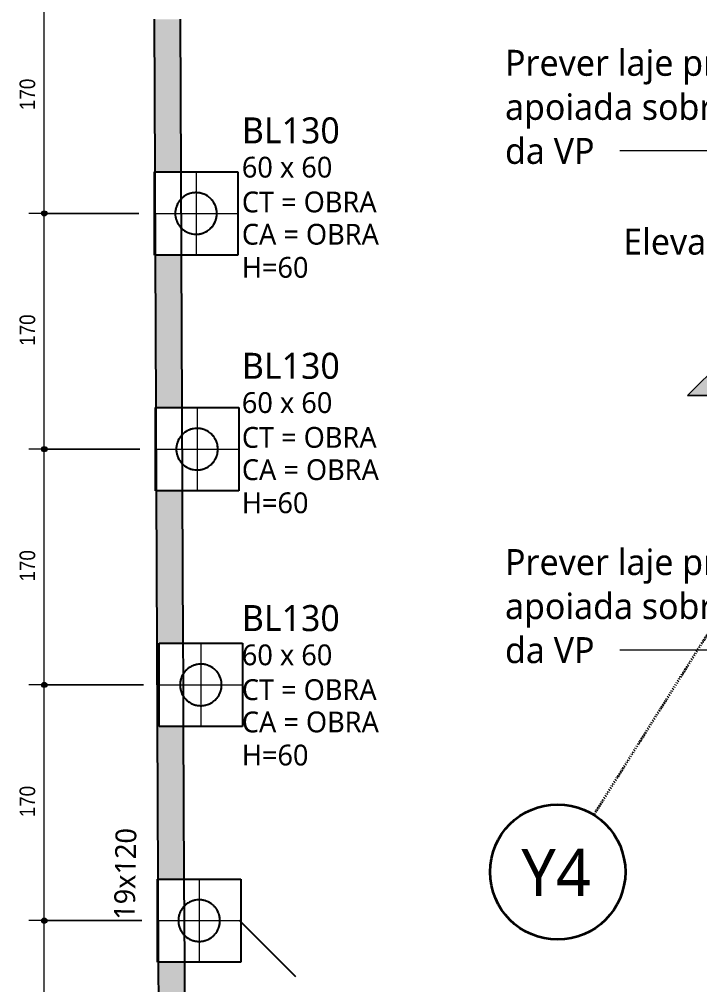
# Model space of a CAD drawing. Extents: x -2131 to 52870, y -3196 to 88043.
# Drawn here: x 41651 to 42141, y -130 to 566 of the extents above; entities that cross this region are included whole.
import ezdxf

# ---------------------------------------------------------------- set-up
doc = ezdxf.new("R2010")
doc.units = 0
for name, pattern in [('Dash dot', [1.5875, 0.635, -0.47625, 0, -0.47625]), ('Hidden', [0.714375, 0.47625, -0.238125]), ('Traço', [0.635, 0.3175, -0.3175])]:
    doc.linetypes.add(name, pattern=pattern)
for name, color, linetype, lineweight in [('A-ANNO-DIMS', 7, 'Continuous', 9), ('A-ANNO-DIMS-75', 7, 'Continuous', 9), ('A-DETL-THIN', 7, 'Continuous', 25), ('G-ANNO-SYMB', 7, 'Continuous', 9), ('G-ANNO-TEXT', 7, 'Continuous', 9), ('S-BEAM', 7, 'Continuous', 25), ('S-BEAM-HDLN', 7, 'Traço', 25), ('S-FNDN', 7, 'Continuous', 25), ('S-FNDN-HDLN', 7, 'Traço', 18), ('S-FNDN-IDEN', 7, 'Continuous', 9), ('S-GRID', 7, 'Continuous', 9), ('S-GRID-IDEN', 7, 'Continuous', 9)]:
    doc.layers.add(name, color=color, linetype=linetype, lineweight=lineweight)
doc.styles.add('Fira Sans_3', font='', dxfattribs={"width": 0.9, "height": 11.25})
doc.styles.add('Gadugi', font='gadugi.ttf', dxfattribs={"height": 15})
doc.styles.add('Gadugi_7', font='gadugi.ttf', dxfattribs={"height": 0.2})
doc.styles.add('Gadugi_8', font='gadugi.ttf', dxfattribs={"height": 18.75})
doc.styles.add('Gadugi_9', font='gadugi.ttf', dxfattribs={"height": 33.75})
doc.styles.get('Fira Sans_3').set_extended_font_data('Fira Sans')
doc.dimstyles.new('PED_1_5mm_ESQ_7', dxfattribs={"dimscale": 30.48, "dimtxt": 15.344768, "dimasz": 0.492126, "dimexe": 0.369094, "dimexo": 0.369094, "dimgap": 0.073819, "dimtad": 1, "dimdec": 1, "dimrnd": 0.5, "dimdsep": 46, "dimtxsty": 'Fira Sans_3', "dimblk1": 'DOTSMALL', "dimblk2": 'DOTSMALL', "dimsah": 1, "dimcen": 0.09, "dimdle": 0.369094, "dimazin": 0, "dimtfac": 1, "dimtdec": 4, "dimtix": 1, "dimtmove": 0, "dimatfit": 3, "dimfxl": 1, "dimtvp": 1, "dimtolj": 1, "dimtzin": 0, "dimarcsym": 2})

# ---------------------------------------------------------------- blocks, each defined once
blk = doc.blocks.new('PED_BLRET-1EST_R01_2019_muro_ - 60x60x60-3843966-PL C 001 - FORMA DO TÉRREO')
at = {"layer": 'S-FNDN', "linetype": 'Hidden', "lineweight": 18}
for p, q in [((0, 30), (0, -30)), ((-30, 0), (30, 0))]:
    blk.add_line(p, q, dxfattribs=at)
at = {"layer": 'S-FNDN-HDLN'}
blk.add_circle((0, 0), 15, dxfattribs=at)
blk = doc.blocks.new('Corte - M_Cabeça do corte - Preenchida-2060824-PL C 001 - FORMA DO TÉRREO')
at = {"layer": 'G-ANNO-SYMB'}
h = blk.add_hatch(color=256, dxfattribs=at)
edge = h.paths.add_edge_path(flags=0)
edge.add_line((-0.6, 0.8485), (-0.6, 0.6))
edge.add_arc((-0.6, 0), 0.6, 90, 135)
edge.add_line((-1.0243, 0.4243), (-0.6, 0.8485))
h = blk.add_hatch(color=256, dxfattribs=at)
edge = h.paths.add_edge_path(flags=0)
edge.add_line((-0.6, 0.8485), (-0.1757, 0.4243))
edge.add_arc((-0.6, 0), 0.6, 45, 90)
edge.add_line((-0.6, 0.6), (-0.6, 0.8485))
h = blk.add_hatch(color=256, dxfattribs=at)
edge = h.paths.add_edge_path(flags=0)
edge.add_line((-1.4485, 0), (-1.0243, 0.4243))
edge.add_arc((-0.6, 0), 0.6, 135, 180)
edge.add_line((-1.2, 0), (-1.4485, 0))
h = blk.add_hatch(color=256, dxfattribs=at)
edge = h.paths.add_edge_path(flags=0)
edge.add_line((0.2485, 0), (0, 0))
edge.add_arc((-0.6, 0), 0.6, 360, 405)
edge.add_line((-0.1757, 0.4243), (0.2485, 0))
for p, q in [((-0.6, 0.8485), (-1.4485, 0)), ((-0.6, 0.8485), (-1.0243, 0.4243)), ((-0.6, 0.8485), (0.2485, 0)), ((-0.6, 0.6), (-0.6, 0.8485)), ((-0.6, 0.8485), (-0.6, 0.6)), ((-0.1757, 0.4243), (-0.6, 0.8485)), ((-1.0243, 0.4243), (-1.4485, 0)), ((0.2485, 0), (-0.1757, 0.4243)), ((-1.4485, 0), (-1.2, 0)), ((0, 0), (0.2485, 0)), ((-1.2, 0), (-1.4485, 0)), ((0, 0), (0.2485, 0))]:
    blk.add_line(p, q, dxfattribs=at)
for start, end in [(360, 180), (90, 135), (45, 90), (135, 180), (360, 45), (180, 360)]:
    blk.add_arc((-0.6, 0), 0.6, start, end, dxfattribs=at)
blk = doc.blocks.new('Eixo - Y4-2173033-PL C 001 - FORMA DO TÉRREO')
at = {"layer": 'S-GRID-IDEN', "color": 32, "lineweight": 35, "true_color": 0xe46c0a}
blk.add_circle((0, 0), 0.65, dxfattribs=at)
blk = doc.blocks.new('DIMBLOCK569-PL C 001 - FORMA DO TÉRREO')
at = {"layer": 'A-ANNO-DIMS-75', "transparency": 16777216}
h = blk.add_hatch(color=256, dxfattribs=at)
edge = h.paths.add_edge_path(flags=0)
edge.add_arc((41668.59, -84.23), 1.88, 0, 360)
h = blk.add_hatch(color=256, dxfattribs=at)
edge = h.paths.add_edge_path(flags=0)
edge.add_arc((41668.59, -254.22), 1.88, 0, 360)
for p, q in [((41738.92, -84.23), (41657.34, -84.23)), ((41668.59, -254.22), (41668.59, -84.23)), ((41668.59, -84.23), (41738.92, -84.23)), ((41739.66, -254.22), (41657.34, -254.22)), ((41668.59, -254.22), (41739.66, -254.22))]:
    blk.add_line(p, q, dxfattribs=at)
for centre in [(41668.59, -84.23), (41668.59, -254.22)]:
    blk.add_circle(centre, 1.88, dxfattribs=at)
at = {"layer": 'A-ANNO-DIMS-75', "color": 0, "transparency": 16777216, "insert": (41650.76, -179.65), "char_height": 11.25, "width": 25.0238, "attachment_point": 1, "rotation": 90, "line_spacing_factor": 1.049215, "style": 'Fira Sans_3'}
blk.add_mtext('170', dxfattribs=at)
blk = doc.blocks.new('_DotSmall')
at = {"color": 0, "linetype": 'ByBlock', "const_width": 0.5}
blk.add_lwpolyline([(-0.0625, 0, 1), (0.0625, 0, 1)], format="xyb", close=True, dxfattribs=at)
blk = doc.blocks.new('DIMBLOCK570-PL C 001 - FORMA DO TÉRREO')
at = {"layer": 'A-ANNO-DIMS-75', "transparency": 16777216}
h = blk.add_hatch(color=256, dxfattribs=at)
edge = h.paths.add_edge_path(flags=0)
edge.add_arc((41668.59, 85.76), 1.88, 0, 360)
h = blk.add_hatch(color=256, dxfattribs=at)
edge = h.paths.add_edge_path(flags=0)
edge.add_arc((41668.59, -84.23), 1.88, 0, 360)
for p, q in [((41740.12, 85.76), (41657.34, 85.76)), ((41668.59, -84.23), (41668.59, 85.76)), ((41668.59, 85.76), (41740.12, 85.76)), ((41738.92, -84.23), (41657.34, -84.23)), ((41668.59, -84.23), (41738.92, -84.23))]:
    blk.add_line(p, q, dxfattribs=at)
for centre in [(41668.59, 85.76), (41668.59, -84.23)]:
    blk.add_circle(centre, 1.88, dxfattribs=at)
at = {"layer": 'A-ANNO-DIMS-75', "color": 0, "transparency": 16777216, "insert": (41650.76, -9.66), "char_height": 11.25, "width": 25.0238, "attachment_point": 1, "rotation": 90, "line_spacing_factor": 1.049215, "style": 'Fira Sans_3'}
blk.add_mtext('170', dxfattribs=at)
blk = doc.blocks.new('DIMBLOCK571-PL C 001 - FORMA DO TÉRREO')
at = {"layer": 'A-ANNO-DIMS-75', "transparency": 16777216}
h = blk.add_hatch(color=256, dxfattribs=at)
edge = h.paths.add_edge_path(flags=0)
edge.add_arc((41668.59, 255.74), 1.88, 0, 360)
h = blk.add_hatch(color=256, dxfattribs=at)
edge = h.paths.add_edge_path(flags=0)
edge.add_arc((41668.59, 85.76), 1.88, 0, 360)
for p, q in [((41737.43, 255.74), (41657.34, 255.74)), ((41668.59, 85.76), (41668.59, 255.74)), ((41668.59, 255.74), (41737.43, 255.74)), ((41740.12, 85.76), (41657.34, 85.76)), ((41668.59, 85.76), (41740.12, 85.76))]:
    blk.add_line(p, q, dxfattribs=at)
for centre in [(41668.59, 255.74), (41668.59, 85.76)]:
    blk.add_circle(centre, 1.88, dxfattribs=at)
at = {"layer": 'A-ANNO-DIMS-75', "color": 0, "transparency": 16777216, "insert": (41650.76, 160.33), "char_height": 11.25, "width": 25.0238, "attachment_point": 1, "rotation": 90, "line_spacing_factor": 1.049215, "style": 'Fira Sans_3'}
blk.add_mtext('170', dxfattribs=at)
blk = doc.blocks.new('DIMBLOCK572-PL C 001 - FORMA DO TÉRREO')
at = {"layer": 'A-ANNO-DIMS-75', "transparency": 16777216}
h = blk.add_hatch(color=256, dxfattribs=at)
edge = h.paths.add_edge_path(flags=0)
edge.add_arc((41668.59, 425.73), 1.88, 0, 360)
h = blk.add_hatch(color=256, dxfattribs=at)
edge = h.paths.add_edge_path(flags=0)
edge.add_arc((41668.59, 255.74), 1.88, 0, 360)
for p, q in [((41736.68, 425.73), (41657.34, 425.73)), ((41668.59, 255.74), (41668.59, 425.73)), ((41668.59, 425.73), (41736.68, 425.73)), ((41737.43, 255.74), (41657.34, 255.74)), ((41668.59, 255.74), (41737.43, 255.74))]:
    blk.add_line(p, q, dxfattribs=at)
for centre in [(41668.59, 425.73), (41668.59, 255.74)]:
    blk.add_circle(centre, 1.88, dxfattribs=at)
at = {"layer": 'A-ANNO-DIMS-75', "color": 0, "transparency": 16777216, "insert": (41650.76, 330.31), "char_height": 11.25, "width": 25.0238, "attachment_point": 1, "rotation": 90, "line_spacing_factor": 1.049215, "style": 'Fira Sans_3'}
blk.add_mtext('170', dxfattribs=at)
blk = doc.blocks.new('DIMBLOCK573-PL C 001 - FORMA DO TÉRREO')
at = {"layer": 'A-ANNO-DIMS-75', "transparency": 16777216}
h = blk.add_hatch(color=256, dxfattribs=at)
edge = h.paths.add_edge_path(flags=0)
edge.add_arc((41668.59, 595.72), 1.88, 0, 360)
h = blk.add_hatch(color=256, dxfattribs=at)
edge = h.paths.add_edge_path(flags=0)
edge.add_arc((41668.59, 425.73), 1.88, 0, 360)
for p, q in [((41735.93, 595.72), (41657.34, 595.72)), ((41668.59, 425.73), (41668.59, 595.72)), ((41668.59, 595.72), (41735.93, 595.72)), ((41736.68, 425.73), (41657.34, 425.73)), ((41668.59, 425.73), (41736.68, 425.73))]:
    blk.add_line(p, q, dxfattribs=at)
for centre in [(41668.59, 595.72), (41668.59, 425.73)]:
    blk.add_circle(centre, 1.88, dxfattribs=at)
at = {"layer": 'A-ANNO-DIMS-75', "color": 0, "transparency": 16777216, "insert": (41650.76, 500.3), "char_height": 11.25, "width": 25.0238, "attachment_point": 1, "rotation": 90, "line_spacing_factor": 1.049215, "style": 'Fira Sans_3'}
blk.add_mtext('170', dxfattribs=at)
blk = doc.blocks.new('PED_TAG_BLOCO - BLOCO-3844252-PL C 001 - FORMA DO TÉRREO')
at = {"layer": 'S-FNDN-IDEN', "char_height": 0.2, "attachment_point": 1, "style": 'Gadugi_7'}
for s, insert, width in [('CT = OBRA', (-0.9768, -0.9984), 1.715611), ('CA = OBRA', (-0.9768, -1.3088), 1.755696)]:
    blk.add_mtext(s, dxfattribs=dict(at, insert=insert, width=width))

msp = doc.modelspace()

# ---------------------------------------------------------------- hatches: boundary and pattern name
at = {"layer": 'S-BEAM', "true_color": 0x800080}
for points in [[(41748.237, 455.73), (41767.237, 455.73), (41766.755, 565.717), (41747.755, 565.717), (41747.93, 525.72)], [(41767.982, 285.743), (41767.5, 395.73), (41748.5, 395.73), (41748.982, 285.743)], [(41750.473, -54.231), (41769.473, -54.231), (41768.991, 55.76), (41751.372, 55.76), (41751.372, 115.76), (41768.728, 115.76), (41768.246, 225.743), (41749.245, 225.743), (41750.166, 15.72)], [(41751.218, -224.218), (41770.219, -224.218), (41769.736, -114.231), (41750.736, -114.231), (41750.912, -154.28)]]:
    msp.add_hatch(color=216, dxfattribs=at).paths.add_polyline_path(points, flags=0)

# ---------------------------------------------------------------- linework, layer by layer
at = {"layer": 'A-DETL-THIN'}
msp.add_line((41849.783, -124.749), (41809.265, -84.231), dxfattribs=at)
at = {"layer": 'G-ANNO-TEXT'}
for p, q in [((42299.089, 470.84), (42083.283, 470.84)), ((42299.089, 110.84), (42083.283, 110.84))]:
    msp.add_line(p, q, dxfattribs=at)
at = {"layer": 'S-BEAM'}
for p, q in [((41747.755, 565.717), (41748.237, 455.73)), ((41767.237, 455.73), (41766.755, 565.717)), ((41748.5, 395.73), (41748.982, 285.743)), ((41767.982, 285.743), (41767.5, 395.73)), ((41749.245, 225.743), (41750.473, -54.231)), ((41768.728, 115.76), (41768.246, 225.743)), ((41769.473, -54.231), (41768.991, 55.76)), ((41750.736, -114.231), (41751.218, -224.218)), ((41770.219, -224.218), (41769.736, -114.231))]:
    msp.add_line(p, q, dxfattribs=at)
at = {"layer": 'S-BEAM-HDLN', "linetype": 'Continuous'}
for p, q in [((41748.237, 455.73), (41748.5, 395.73)), ((41767.5, 395.73), (41767.237, 455.73)), ((41748.982, 285.743), (41749.245, 225.743)), ((41768.246, 225.743), (41767.982, 285.743)), ((41768.825, 93.695), (41768.728, 115.76)), ((41768.895, 77.741), (41768.825, 93.678)), ((41768.991, 55.76), (41768.895, 77.723)), ((41750.473, -54.231), (41750.736, -114.231)), ((41769.736, -114.231), (41769.473, -54.231))]:
    msp.add_line(p, q, dxfattribs=at)
at = {"layer": 'S-FNDN'}
for p, q in [((41747.93, 395.73), (41747.93, 455.73)), ((41747.93, 455.73), (41807.93, 455.73)), ((41807.93, 455.73), (41807.93, 395.73)), ((41807.93, 395.73), (41747.93, 395.73)), ((41748.675, 225.743), (41748.675, 285.743)), ((41748.675, 285.743), (41808.675, 285.743)), ((41808.675, 285.743), (41808.675, 225.743)), ((41808.675, 225.743), (41748.675, 225.743)), ((41751.372, 55.76), (41751.372, 115.76)), ((41751.372, 115.76), (41811.372, 115.76)), ((41811.372, 115.76), (41811.372, 55.76)), ((41811.372, 55.76), (41751.372, 55.76)), ((41750.166, -114.231), (41750.166, -54.231)), ((41750.166, -54.231), (41810.166, -54.231)), ((41810.166, -54.231), (41810.166, -114.231)), ((41810.166, -114.231), (41750.166, -114.231))]:
    msp.add_line(p, q, dxfattribs=at)
for centre, start, end in [((41777.93, 425.73), 121.016297, 126.018631), ((41777.93, 425.73), 117.48585, 124.885927), ((41777.93, 425.73), 117.179599, 118.983703), ((41777.93, 425.73), 108.450788, 117.291754), ((41777.93, 425.73), 103.913726, 110.141308), ((41777.93, 425.73), 100.706521, 108.020047), ((41777.93, 425.73), 101.433224, 103.755831), ((41777.93, 425.73), 91.621604, 100.52478), ((41777.93, 425.73), 87.737574, 94.335173), ((41777.93, 425.73), 83.929642, 91.112734), ((41777.93, 425.73), 85.664827, 87.551494), ((41777.93, 425.73), 74.757938, 83.758746), ((41777.93, 425.73), 71.521963, 78.566776), ((41777.93, 425.73), 67.154659, 74.136178), ((41777.93, 425.73), 69.858692, 71.295063), ((41777.93, 425.73), 57.830028, 66.993359), ((41777.93, 425.73), 55.228742, 62.820401), ((41777.93, 425.73), 151.054897, 158.546166), ((41777.93, 425.73), 152.448506, 158.35287), ((41777.93, 425.73), 148.636479, 152.262426), ((41777.93, 425.73), 142.054812, 150.830122), ((41777.93, 425.73), 141.758492, 142.053805), ((41777.93, 425.73), 134.268335, 141.725117), ((41777.93, 425.73), 136.244169, 141.080644), ((41777.93, 425.73), 132.912365, 136.086274), ((41777.93, 425.73), 125.259397, 134.060043), ((41777.93, 425.73), 50.38113, 57.03082), ((41777.93, 425.73), 53.981369, 54.937558), ((41777.93, 425.73), 40.760553, 50.228379), ((41777.93, 425.73), 38.759958, 47.087635), ((41777.93, 425.73), 33.608694, 39.641868), ((41777.93, 425.73), 37.946195, 38.35287), ((41777.93, 425.73), 23.266097, 33.463606), ((41777.93, 425.73), 21.758492, 31.363521), ((41777.93, 425.73), 175.62159, 180), ((41777.93, 425.73), 180, 184.37841), ((41777.93, 425.73), 175.228742, 178.403017), ((41777.93, 425.73), 181.596983, 184.771258), ((41777.93, 425.73), 167.846765, 175.354381), ((41777.93, 425.73), 168.704937, 174.937558), ((41777.93, 425.73), 164.355085, 168.478037), ((41777.93, 425.73), 158.84132, 167.602625), ((41777.93, 425.73), 16.837055, 21.401851), ((41777.93, 425.73), 2.796196, 16.698873), ((41777.93, 425.73), 343.301127, 357.203804), ((41777.93, 425.73), 1.596983, 15.644915), ((41777.93, 425.73), 344.355085, 358.403017), ((41777.93, 425.73), 184.645619, 192.153235), ((41777.93, 425.73), 185.062442, 191.295063), ((41777.93, 425.73), 191.521963, 195.644915), ((41777.93, 425.73), 192.397375, 201.15868), ((41777.93, 425.73), 201.453834, 208.945103), ((41777.93, 425.73), 201.64713, 207.551494), ((41777.93, 425.73), 207.737574, 211.363521), ((41777.93, 425.73), 209.169878, 217.945188), ((41777.93, 425.73), 326.536394, 336.733903), ((41777.93, 425.73), 328.636479, 338.241508), ((41777.93, 425.73), 338.598149, 343.162945), ((41777.93, 425.73), 217.946195, 218.241508), ((41777.93, 425.73), 218.274883, 225.731665), ((41777.93, 425.73), 218.919356, 223.755831), ((41777.93, 425.73), 223.913726, 227.087635), ((41777.93, 425.73), 225.939957, 234.740603), ((41777.93, 425.73), 233.981369, 238.983703), ((41777.93, 425.73), 235.114073, 242.51415), ((41777.93, 425.73), 241.016297, 242.820401), ((41777.93, 425.73), 242.708246, 251.549212), ((41777.93, 425.73), 249.858692, 256.086274), ((41777.93, 425.73), 251.979953, 259.293479), ((41777.93, 425.73), 256.244169, 258.566776), ((41777.93, 425.73), 259.47522, 268.378396), ((41777.93, 425.73), 265.664827, 272.262426), ((41777.93, 425.73), 268.887266, 276.070358), ((41777.93, 425.73), 272.448506, 274.335173), ((41777.93, 425.73), 276.241254, 285.242062), ((41777.93, 425.73), 281.433224, 288.478037), ((41777.93, 425.73), 285.863822, 292.845341), ((41777.93, 425.73), 288.704937, 290.141308), ((41777.93, 425.73), 293.006641, 302.169972), ((41777.93, 425.73), 297.179599, 304.771258), ((41777.93, 425.73), 302.96918, 309.61887), ((41777.93, 425.73), 305.062442, 306.018631), ((41777.93, 425.73), 309.771621, 319.239447), ((41777.93, 425.73), 312.912365, 321.240042), ((41777.93, 425.73), 320.358132, 326.391306), ((41777.93, 425.73), 321.64713, 322.053805), ((41778.675, 255.743), 142.054812, 150.830122), ((41778.675, 255.743), 141.758492, 142.053805), ((41778.675, 255.743), 134.268335, 141.725117), ((41778.675, 255.743), 136.244169, 141.080644), ((41778.675, 255.743), 132.912365, 136.086274), ((41778.675, 255.743), 125.259397, 134.060043), ((41778.675, 255.743), 121.016297, 126.018631), ((41778.675, 255.743), 117.48585, 124.885927), ((41778.675, 255.743), 117.179599, 118.983703), ((41778.675, 255.743), 108.450788, 117.291754), ((41778.675, 255.743), 103.913726, 110.141308), ((41778.675, 255.743), 100.706521, 108.020047), ((41778.675, 255.743), 101.433224, 103.755831), ((41778.675, 255.743), 91.621604, 100.52478), ((41778.675, 255.743), 87.737574, 94.335173), ((41778.675, 255.743), 83.929642, 91.112734), ((41778.675, 255.743), 85.664827, 87.551494), ((41778.675, 255.743), 74.757938, 83.758746), ((41778.675, 255.743), 71.521963, 78.566776), ((41778.675, 255.743), 67.154659, 74.136178), ((41778.675, 255.743), 69.858692, 71.295063), ((41778.675, 255.743), 57.830028, 66.993359), ((41778.675, 255.743), 55.228742, 62.820401), ((41778.675, 255.743), 50.38113, 57.03082), ((41778.675, 255.743), 53.981369, 54.937558), ((41778.675, 255.743), 40.760553, 50.228379), ((41778.675, 255.743), 38.759958, 47.087635), ((41778.675, 255.743), 33.608694, 39.641868), ((41778.675, 255.743), 37.946195, 38.35287), ((41778.675, 255.743), 167.846765, 175.354381), ((41778.675, 255.743), 168.704937, 174.937558), ((41778.675, 255.743), 164.355085, 168.478037), ((41778.675, 255.743), 158.84132, 167.602625), ((41778.675, 255.743), 151.054897, 158.546166), ((41778.675, 255.743), 152.448506, 158.35287), ((41778.675, 255.743), 148.636479, 152.262426), ((41778.675, 255.743), 23.266097, 33.463606), ((41778.675, 255.743), 21.758492, 31.363521), ((41778.675, 255.743), 16.837055, 21.401851), ((41778.675, 255.743), 2.796196, 16.698873), ((41778.675, 255.743), 1.596983, 15.644915), ((41778.675, 255.743), 175.62159, 180), ((41778.675, 255.743), 180, 184.37841), ((41778.675, 255.743), 175.228742, 178.403017), ((41778.675, 255.743), 181.596983, 184.771258), ((41778.675, 255.743), 184.645619, 192.153235), ((41778.675, 255.743), 185.062442, 191.295063), ((41778.675, 255.743), 191.521963, 195.644915), ((41778.675, 255.743), 192.397375, 201.15868), ((41778.675, 255.743), 338.598149, 343.162945), ((41778.675, 255.743), 343.301127, 357.203804), ((41778.675, 255.743), 344.355085, 358.403017), ((41778.675, 255.743), 201.453834, 208.945103), ((41778.675, 255.743), 201.64713, 207.551494), ((41778.675, 255.743), 207.737574, 211.363521), ((41778.675, 255.743), 209.169878, 217.945188), ((41778.675, 255.743), 217.946195, 218.241508), ((41778.675, 255.743), 218.274883, 225.731665), ((41778.675, 255.743), 218.919356, 223.755831), ((41778.675, 255.743), 223.913726, 227.087635), ((41778.675, 255.743), 225.939957, 234.740603), ((41778.675, 255.743), 302.96918, 309.61887), ((41778.675, 255.743), 309.771621, 319.239447), ((41778.675, 255.743), 312.912365, 321.240042), ((41778.675, 255.743), 320.358132, 326.391306), ((41778.675, 255.743), 321.64713, 322.053805), ((41778.675, 255.743), 326.536394, 336.733903), ((41778.675, 255.743), 328.636479, 338.241508), ((41778.675, 255.743), 233.981369, 238.983703), ((41778.675, 255.743), 235.114073, 242.51415), ((41778.675, 255.743), 241.016297, 242.820401), ((41778.675, 255.743), 242.708246, 251.549212), ((41778.675, 255.743), 249.858692, 256.086274), ((41778.675, 255.743), 251.979953, 259.293479), ((41778.675, 255.743), 256.244169, 258.566776), ((41778.675, 255.743), 259.47522, 268.378396), ((41778.675, 255.743), 265.664827, 272.262426), ((41778.675, 255.743), 268.887266, 276.070358), ((41778.675, 255.743), 272.448506, 274.335173), ((41778.675, 255.743), 276.241254, 285.242062), ((41778.675, 255.743), 281.433224, 288.478037), ((41778.675, 255.743), 285.863822, 292.845341), ((41778.675, 255.743), 288.704937, 290.141308), ((41778.675, 255.743), 293.006641, 302.169972), ((41778.675, 255.743), 297.179599, 304.771258), ((41778.675, 255.743), 305.062442, 306.018631), ((41781.372, 85.76), 125.259397, 134.060043), ((41781.372, 85.76), 121.016297, 126.018631), ((41781.372, 85.76), 117.48585, 124.885927), ((41781.372, 85.76), 117.179599, 118.983703), ((41781.372, 85.76), 108.450788, 117.291754), ((41781.372, 85.76), 103.913726, 110.141308), ((41781.372, 85.76), 100.706521, 108.020047), ((41781.372, 85.76), 101.433224, 103.755831), ((41781.372, 85.76), 91.621604, 100.52478), ((41781.372, 85.76), 87.737574, 94.335173), ((41781.372, 85.76), 83.929642, 91.112734), ((41781.372, 85.76), 85.664827, 87.551494), ((41781.372, 85.76), 74.757938, 83.758746), ((41781.372, 85.76), 71.521963, 78.566776), ((41781.372, 85.76), 67.154659, 74.136178), ((41781.372, 85.76), 69.858692, 71.295063), ((41781.372, 85.76), 57.830028, 66.993359), ((41781.372, 85.76), 55.228742, 62.820401), ((41781.372, 85.76), 50.38113, 57.03082), ((41781.372, 85.76), 53.981369, 54.937558), ((41781.372, 85.76), 158.84132, 167.602625), ((41781.372, 85.76), 151.054897, 158.546166), ((41781.372, 85.76), 152.448506, 158.35287), ((41781.372, 85.76), 148.636479, 152.262426), ((41781.372, 85.76), 142.054812, 150.830122), ((41781.372, 85.76), 141.758492, 142.053805), ((41781.372, 85.76), 134.268335, 141.725117), ((41781.372, 85.76), 136.244169, 141.080644), ((41781.372, 85.76), 132.912365, 136.086274), ((41781.372, 85.76), 40.760553, 50.228379), ((41781.372, 85.76), 38.759958, 47.087635), ((41781.372, 85.76), 33.608694, 39.641868), ((41781.372, 85.76), 37.946195, 38.35287), ((41781.372, 85.76), 23.266097, 33.463606), ((41781.372, 85.76), 21.758492, 31.363521), ((41781.372, 85.76), 16.837055, 21.401851), ((41781.372, 85.76), 175.62159, 180), ((41781.372, 85.76), 180, 184.37841), ((41781.372, 85.76), 175.228742, 178.403017), ((41781.372, 85.76), 181.596983, 184.771258), ((41781.372, 85.76), 167.846765, 175.354381), ((41781.372, 85.76), 184.645619, 192.153235), ((41781.372, 85.76), 168.704937, 174.937558), ((41781.372, 85.76), 185.062442, 191.295063), ((41781.372, 85.76), 164.355085, 168.478037), ((41781.372, 85.76), 2.796196, 16.698873), ((41781.372, 85.76), 343.301127, 357.203804), ((41781.372, 85.76), 1.596983, 15.644915), ((41781.372, 85.76), 344.355085, 358.403017), ((41781.372, 85.76), 191.521963, 195.644915), ((41781.372, 85.76), 192.397375, 201.15868), ((41781.372, 85.76), 201.453834, 208.945103), ((41781.372, 85.76), 201.64713, 207.551494), ((41781.372, 85.76), 207.737574, 211.363521), ((41781.372, 85.76), 209.169878, 217.945188), ((41781.372, 85.76), 320.358132, 326.391306), ((41781.372, 85.76), 326.536394, 336.733903), ((41781.372, 85.76), 328.636479, 338.241508), ((41781.372, 85.76), 338.598149, 343.162945), ((41781.372, 85.76), 217.946195, 218.241508), ((41781.372, 85.76), 218.274883, 225.731665), ((41781.372, 85.76), 218.919356, 223.755831), ((41781.372, 85.76), 223.913726, 227.087635), ((41781.372, 85.76), 225.939957, 234.740603), ((41781.372, 85.76), 233.981369, 238.983703), ((41781.372, 85.76), 235.114073, 242.51415), ((41781.372, 85.76), 241.016297, 242.820401), ((41781.372, 85.76), 242.708246, 251.549212), ((41781.372, 85.76), 249.858692, 256.086274), ((41781.372, 85.76), 251.979953, 259.293479), ((41781.372, 85.76), 256.244169, 258.566776), ((41781.372, 85.76), 259.47522, 268.378396), ((41781.372, 85.76), 265.664827, 272.262426), ((41781.372, 85.76), 268.887266, 276.070358), ((41781.372, 85.76), 272.448506, 274.335173), ((41781.372, 85.76), 276.241254, 285.242062), ((41781.372, 85.76), 281.433224, 288.478037), ((41781.372, 85.76), 285.863822, 292.845341), ((41781.372, 85.76), 288.704937, 290.141308), ((41781.372, 85.76), 293.006641, 302.169972), ((41781.372, 85.76), 297.179599, 304.771258), ((41781.372, 85.76), 302.96918, 309.61887), ((41781.372, 85.76), 305.062442, 306.018631), ((41781.372, 85.76), 309.771621, 319.239447), ((41781.372, 85.76), 312.912365, 321.240042), ((41781.372, 85.76), 321.64713, 322.053805), ((41780.166, -84.231), 100.706521, 108.020047), ((41780.166, -84.231), 101.433224, 103.755831), ((41780.166, -84.231), 91.621604, 100.52478), ((41780.166, -84.231), 87.737574, 94.335173), ((41780.166, -84.231), 83.929642, 91.112734), ((41780.166, -84.231), 85.664827, 87.551494), ((41780.166, -84.231), 74.757938, 83.758746), ((41780.166, -84.231), 71.521963, 78.566776), ((41780.166, -84.231), 148.636479, 152.262426), ((41780.166, -84.231), 142.054812, 150.830122), ((41780.166, -84.231), 141.758492, 142.053805), ((41780.166, -84.231), 134.268335, 141.725117), ((41780.166, -84.231), 136.244169, 141.080644), ((41780.166, -84.231), 132.912365, 136.086274), ((41780.166, -84.231), 125.259397, 134.060043), ((41780.166, -84.231), 121.016297, 126.018631), ((41780.166, -84.231), 117.48585, 124.885927), ((41780.166, -84.231), 117.179599, 118.983703), ((41780.166, -84.231), 108.450788, 117.291754), ((41780.166, -84.231), 103.913726, 110.141308), ((41780.166, -84.231), 67.154659, 74.136178), ((41780.166, -84.231), 69.858692, 71.295063), ((41780.166, -84.231), 57.830028, 66.993359), ((41780.166, -84.231), 55.228742, 62.820401), ((41780.166, -84.231), 50.38113, 57.03082), ((41780.166, -84.231), 53.981369, 54.937558), ((41780.166, -84.231), 40.760553, 50.228379), ((41780.166, -84.231), 38.759958, 47.087635), ((41780.166, -84.231), 33.608694, 39.641868), ((41780.166, -84.231), 37.946195, 38.35287), ((41780.166, -84.231), 23.266097, 33.463606), ((41780.166, -84.231), 21.758492, 31.363521), ((41780.166, -84.231), 175.62159, 180), ((41780.166, -84.231), 175.228742, 178.403017), ((41780.166, -84.231), 167.846765, 175.354381), ((41780.166, -84.231), 168.704937, 174.937558), ((41780.166, -84.231), 164.355085, 168.478037), ((41780.166, -84.231), 158.84132, 167.602625), ((41780.166, -84.231), 151.054897, 158.546166), ((41780.166, -84.231), 152.448506, 158.35287), ((41780.166, -84.231), 16.837055, 21.401851), ((41780.166, -84.231), 2.796196, 16.698873), ((41780.166, -84.231), 1.596983, 15.644915), ((41780.166, -84.231), 180, 184.37841), ((41780.166, -84.231), 181.596983, 184.771258), ((41780.166, -84.231), 184.645619, 192.153235), ((41780.166, -84.231), 185.062442, 191.295063), ((41780.166, -84.231), 191.521963, 195.644915), ((41780.166, -84.231), 192.397375, 201.15868), ((41780.166, -84.231), 201.453834, 208.945103), ((41780.166, -84.231), 201.64713, 207.551494), ((41780.166, -84.231), 326.536394, 336.733903), ((41780.166, -84.231), 328.636479, 338.241508), ((41780.166, -84.231), 338.598149, 343.162945), ((41780.166, -84.231), 343.301127, 357.203804), ((41780.166, -84.231), 344.355085, 358.403017), ((41780.166, -84.231), 207.737574, 211.363521), ((41780.166, -84.231), 209.169878, 217.945188), ((41780.166, -84.231), 217.946195, 218.241508), ((41780.166, -84.231), 218.274883, 225.731665), ((41780.166, -84.231), 218.919356, 223.755831), ((41780.166, -84.231), 223.913726, 227.087635), ((41780.166, -84.231), 225.939957, 234.740603), ((41780.166, -84.231), 233.981369, 238.983703), ((41780.166, -84.231), 235.114073, 242.51415), ((41780.166, -84.231), 241.016297, 242.820401), ((41780.166, -84.231), 293.006641, 302.169972), ((41780.166, -84.231), 297.179599, 304.771258), ((41780.166, -84.231), 302.96918, 309.61887), ((41780.166, -84.231), 305.062442, 306.018631), ((41780.166, -84.231), 309.771621, 319.239447), ((41780.166, -84.231), 312.912365, 321.240042), ((41780.166, -84.231), 320.358132, 326.391306), ((41780.166, -84.231), 321.64713, 322.053805), ((41780.166, -84.231), 242.708246, 251.549212), ((41780.166, -84.231), 249.858692, 256.086274), ((41780.166, -84.231), 251.979953, 259.293479), ((41780.166, -84.231), 256.244169, 258.566776), ((41780.166, -84.231), 259.47522, 268.378396), ((41780.166, -84.231), 265.664827, 272.262426), ((41780.166, -84.231), 268.887266, 276.070358), ((41780.166, -84.231), 272.448506, 274.335173), ((41780.166, -84.231), 276.241254, 285.242062), ((41780.166, -84.231), 281.433224, 288.478037), ((41780.166, -84.231), 285.863822, 292.845341), ((41780.166, -84.231), 288.704937, 290.141308)]:
    msp.add_arc(centre, 15, start, end, dxfattribs=at)
at = {"layer": 'S-FNDN-HDLN'}
for centre, start, end in [((41777.93, 425.73), 110.496864, 116.965538), ((41777.93, 425.73), 98.919356, 101.186557), ((41777.93, 425.73), 94.626358, 98.241508), ((41777.93, 425.73), 81.64713, 85.373642), ((41777.93, 425.73), 78.813443, 81.240042), ((41777.93, 425.73), 65.062442, 69.503136), ((41777.93, 425.73), 63.034462, 64.771258), ((41777.93, 425.73), 142.69296, 148.466938), ((41777.93, 425.73), 126.47543, 132.723202), ((41777.93, 425.73), 48.704937, 53.52457), ((41777.93, 425.73), 47.276798, 48.478037), ((41777.93, 425.73), 32.448506, 37.30704), ((41777.93, 425.73), 31.533062, 32.262426), ((41777.93, 425.73), 159.628922, 164.2014), ((41777.93, 425.73), 16.244169, 20.371078), ((41777.93, 425.73), 15.7986, 16.086274), ((41777.93, 425.73), 195.7986, 200.371078), ((41777.93, 425.73), 211.533062, 217.30704), ((41777.93, 425.73), 327.737574, 328.466938), ((41777.93, 425.73), 339.628922, 343.755831), ((41777.93, 425.73), 343.913726, 344.2014), ((41777.93, 425.73), 227.276798, 233.52457), ((41777.93, 425.73), 243.034462, 249.503136), ((41777.93, 425.73), 258.813443, 261.080644), ((41777.93, 425.73), 261.758492, 265.373642), ((41777.93, 425.73), 274.626358, 278.35287), ((41777.93, 425.73), 278.759958, 281.186557), ((41777.93, 425.73), 290.496864, 294.937558), ((41777.93, 425.73), 295.228742, 296.965538), ((41777.93, 425.73), 306.47543, 311.295063), ((41777.93, 425.73), 311.521963, 312.723202), ((41777.93, 425.73), 322.69296, 327.551494), ((41778.675, 255.743), 142.69296, 148.466938), ((41778.675, 255.743), 126.47543, 132.723202), ((41778.675, 255.743), 110.496864, 116.965538), ((41778.675, 255.743), 98.919356, 101.186557), ((41778.675, 255.743), 94.626358, 98.241508), ((41778.675, 255.743), 81.64713, 85.373642), ((41778.675, 255.743), 78.813443, 81.240042), ((41778.675, 255.743), 65.062442, 69.503136), ((41778.675, 255.743), 63.034462, 64.771258), ((41778.675, 255.743), 48.704937, 53.52457), ((41778.675, 255.743), 47.276798, 48.478037), ((41778.675, 255.743), 32.448506, 37.30704), ((41778.675, 255.743), 159.628922, 164.2014), ((41778.675, 255.743), 31.533062, 32.262426), ((41778.675, 255.743), 16.244169, 20.371078), ((41778.675, 255.743), 15.7986, 16.086274), ((41778.675, 255.743), 195.7986, 200.371078), ((41778.675, 255.743), 339.628922, 343.755831), ((41778.675, 255.743), 343.913726, 344.2014), ((41778.675, 255.743), 211.533062, 217.30704), ((41778.675, 255.743), 227.276798, 233.52457), ((41778.675, 255.743), 306.47543, 311.295063), ((41778.675, 255.743), 311.521963, 312.723202), ((41778.675, 255.743), 322.69296, 327.551494), ((41778.675, 255.743), 327.737574, 328.466938), ((41778.675, 255.743), 243.034462, 249.503136), ((41778.675, 255.743), 258.813443, 261.080644), ((41778.675, 255.743), 261.758492, 265.373642), ((41778.675, 255.743), 274.626358, 278.35287), ((41778.675, 255.743), 278.759958, 281.186557), ((41778.675, 255.743), 290.496864, 294.937558), ((41778.675, 255.743), 295.228742, 296.965538), ((41781.372, 85.76), 126.47543, 132.723202), ((41781.372, 85.76), 110.496864, 116.965538), ((41781.372, 85.76), 98.919356, 101.186557), ((41781.372, 85.76), 94.626358, 98.241508), ((41781.372, 85.76), 81.64713, 85.373642), ((41781.372, 85.76), 78.813443, 81.240042), ((41781.372, 85.76), 65.062442, 69.503136), ((41781.372, 85.76), 63.034462, 64.771258), ((41781.372, 85.76), 48.704937, 53.52457), ((41781.372, 85.76), 159.628922, 164.2014), ((41781.372, 85.76), 142.69296, 148.466938), ((41781.372, 85.76), 47.276798, 48.478037), ((41781.372, 85.76), 32.448506, 37.30704), ((41781.372, 85.76), 31.533062, 32.262426), ((41781.372, 85.76), 16.244169, 20.371078), ((41781.372, 85.76), 15.7986, 16.086274), ((41781.372, 85.76), 195.7986, 200.371078), ((41781.372, 85.76), 211.533062, 217.30704), ((41781.372, 85.76), 322.69296, 327.551494), ((41781.372, 85.76), 327.737574, 328.466938), ((41781.372, 85.76), 339.628922, 343.755831), ((41781.372, 85.76), 343.913726, 344.2014), ((41781.372, 85.76), 227.276798, 233.52457), ((41781.372, 85.76), 243.034462, 249.503136), ((41781.372, 85.76), 258.813443, 261.080644), ((41781.372, 85.76), 261.758492, 265.373642), ((41781.372, 85.76), 274.626358, 278.35287), ((41781.372, 85.76), 278.759958, 281.186557), ((41781.372, 85.76), 290.496864, 294.937558), ((41781.372, 85.76), 295.228742, 296.965538), ((41781.372, 85.76), 306.47543, 311.295063), ((41781.372, 85.76), 311.521963, 312.723202), ((41780.166, -84.231), 98.919356, 101.186557), ((41780.166, -84.231), 94.626358, 98.241508), ((41780.166, -84.231), 81.64713, 85.373642), ((41780.166, -84.231), 78.813443, 81.240042), ((41780.166, -84.231), 142.69296, 148.466938), ((41780.166, -84.231), 126.47543, 132.723202), ((41780.166, -84.231), 110.496864, 116.965538), ((41780.166, -84.231), 65.062442, 69.503136), ((41780.166, -84.231), 63.034462, 64.771258), ((41780.166, -84.231), 48.704937, 53.52457), ((41780.166, -84.231), 47.276798, 48.478037), ((41780.166, -84.231), 32.448506, 37.30704), ((41780.166, -84.231), 31.533062, 32.262426), ((41780.166, -84.231), 159.628922, 164.2014), ((41780.166, -84.231), 16.244169, 20.371078), ((41780.166, -84.231), 15.7986, 16.086274), ((41780.166, -84.231), 195.7986, 200.371078), ((41780.166, -84.231), 339.628922, 343.755831), ((41780.166, -84.231), 343.913726, 344.2014), ((41780.166, -84.231), 211.533062, 217.30704), ((41780.166, -84.231), 227.276798, 233.52457), ((41780.166, -84.231), 306.47543, 311.295063), ((41780.166, -84.231), 311.521963, 312.723202), ((41780.166, -84.231), 322.69296, 327.551494), ((41780.166, -84.231), 327.737574, 328.466938), ((41780.166, -84.231), 243.034462, 249.503136), ((41780.166, -84.231), 258.813443, 261.080644), ((41780.166, -84.231), 261.758492, 265.373642), ((41780.166, -84.231), 274.626358, 278.35287), ((41780.166, -84.231), 278.759958, 281.186557), ((41780.166, -84.231), 290.496864, 294.937558), ((41780.166, -84.231), 295.228742, 296.965538)]:
    msp.add_arc(centre, 15, start, end, dxfattribs=at)
at = {"layer": 'S-GRID', "color": 32, "linetype": 'Dash dot', "lineweight": 35, "true_color": 0xe46c0a}
msp.add_line((43811.517, 2767.939), (42064.485, -7.881), dxfattribs=at)

# ---------------------------------------------------------------- block references
at = {"layer": 'G-ANNO-SYMB', "xscale": 74.99999999999996, "yscale": 74.99999999999996, "zscale": 74.99999999999996}
msp.add_blockref('Corte - M_Cabeça do corte - Preenchida-2060824-PL C 001 - FORMA DO TÉRREO', (42240.706, 294.366), dxfattribs=at)
at = {"layer": 'S-FNDN', "linetype": 'Hidden', "lineweight": 18}
for p in [(41777.93, 425.73), (41778.675, 255.743), (41781.372, 85.76), (41780.166, -84.231)]:
    msp.add_blockref('PED_BLRET-1EST_R01_2019_muro_ - 60x60x60-3843966-PL C 001 - FORMA DO TÉRREO', p, dxfattribs=at)
at = {"layer": 'S-FNDN-IDEN', "xscale": 74.99999999999996, "yscale": 74.99999999999996, "zscale": 74.99999999999996}
for p in [(41884.2, 516.389), (41884.2, 346.621), (41884.2, 164.705)]:
    msp.add_blockref('PED_TAG_BLOCO - BLOCO-3844252-PL C 001 - FORMA DO TÉRREO', p, dxfattribs=at)
at = {"layer": 'S-GRID-IDEN', "color": 32, "true_color": 0xe46c0a, "xscale": 74.99999999999996, "yscale": 74.99999999999996, "zscale": 74.99999999999996, "rotation": 147.8147117607286}
msp.add_blockref('Eixo - Y4-2173033-PL C 001 - FORMA DO TÉRREO', (42038.518, -49.139), dxfattribs=at)

# ---------------------------------------------------------------- texts
at = {"layer": 'G-ANNO-TEXT', "char_height": 18.75, "attachment_point": 1, "style": 'Gadugi_8'}
for s, insert, width in [('Prever laje pré ', (42000.574, 543.715), 210.44297), ('apoiada sobre alvenaria ', (42000.574, 511.965), 342.72141), ('da VP', (42000.574, 480.215), 81.77212), ('Elevados 30cm', (42085.758, 414.793), 208.63917), ('Prever laje pré ', (42000.574, 183.715), 210.44297), ('apoiada sobre alvenaria ', (42000.574, 151.965), 342.72141), ('da VP', (42000.574, 120.215), 81.77212)]:
    msp.add_mtext(s, dxfattribs=dict(at, insert=insert, width=width))
at = {"layer": 'G-ANNO-TEXT', "insert": (41718.683, -83.519), "char_height": 15, "width": 81.17086, "attachment_point": 1, "rotation": 88.862873, "style": 'Gadugi'}
msp.add_mtext('19x120', dxfattribs=at)
at = {"layer": 'S-FNDN-IDEN', "color": 5, "true_color": 0x0000ff, "char_height": 18.75, "width": 85.37972, "attachment_point": 1, "style": 'Gadugi_8'}
for insert in [(41810.94, 495.003), (41810.94, 325.235), (41810.94, 143.319)]:
    msp.add_mtext('BL130', dxfattribs=dict(at, insert=insert))
at = {"layer": 'S-FNDN-IDEN', "char_height": 15, "attachment_point": 1, "style": 'Gadugi'}
for s, insert, width in [('60 x 60', (41810.94, 466.589), 81.77212), ('H=60', (41810.94, 394.336), 63.73416), ('60 x 60', (41810.94, 296.821), 81.77212), ('H=60', (41810.94, 224.568), 63.73416), ('60 x 60', (41810.94, 114.906), 81.77212), ('H=60', (41810.94, 42.652), 63.73416)]:
    msp.add_mtext(s, dxfattribs=dict(at, insert=insert, width=width))
at = {"layer": 'S-GRID-IDEN', "color": 32, "true_color": 0xe46c0a, "insert": (42012.342, -32.605), "char_height": 33.75, "width": 63.13289, "attachment_point": 1, "style": 'Gadugi_9'}
msp.add_mtext('Y4', dxfattribs=at)

# ---------------------------------------------------------------- dimensions: what is measured, and where the dimension line sits
at = {"layer": 'A-ANNO-DIMS'}
for base, p1, p2, override, picture, middle in [((41668.59, 595.717), (41747.93, 425.73), (41747.184, 595.717), {"dimpost": '<>', "dimfxl": 169.988609}, 'DIMBLOCK573-PL C 001 - FORMA DO TÉRREO', (41660.617, 510.724)), ((41668.59, 425.73), (41748.675, 255.743), (41747.93, 425.73), {"dimpost": '<>', "dimfxl": 169.988609}, 'DIMBLOCK572-PL C 001 - FORMA DO TÉRREO', (41660.617, 340.737)), ((41668.59, 255.743), (41751.372, 85.76), (41748.675, 255.743), {"dimpost": '<>', "dimfxl": 170.004306}, 'DIMBLOCK571-PL C 001 - FORMA DO TÉRREO', (41660.617, 170.752)), ((41668.59, 85.76), (41750.166, -84.231), (41751.372, 85.76), {"dimpost": '<>', "dimfxl": 169.995317}, 'DIMBLOCK570-PL C 001 - FORMA DO TÉRREO', (41660.617, 0.765)), ((41668.59, -84.231), (41750.912, -254.218), (41750.166, -84.231), {"dimpost": '<>', "dimfxl": 169.988609}, 'DIMBLOCK569-PL C 001 - FORMA DO TÉRREO', (41660.617, -169.224))]:
    dim = msp.add_linear_dim(base=base, p1=p1, p2=p2, angle=90, dimstyle='PED_1_5mm_ESQ_7', override=override, dxfattribs=at)
    dim.commit()
    dim.dimension.update_dxf_attribs({"geometry": picture, "text_midpoint": middle})

doc.saveas('drawing.dxf')
